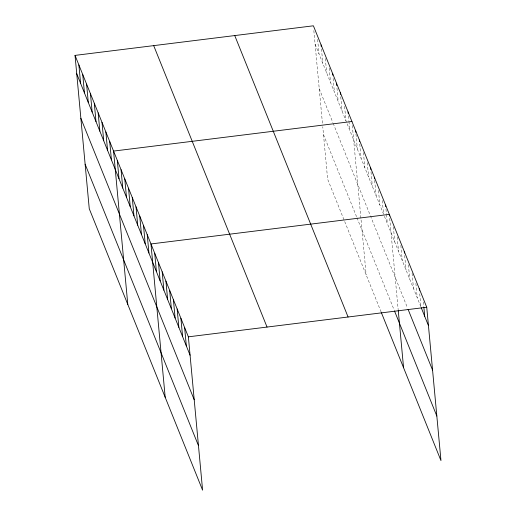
<?xml version="1.0" encoding="UTF-8"?>
<svg xmlns="http://www.w3.org/2000/svg" width="516" height="516" viewBox="0 0 516 516"><rect width="100%" height="100%" fill="white"/><g stroke="black" fill="none" stroke-linecap="round" stroke-linejoin="round"><path stroke-width="0.39" stroke-dasharray="2.58 1.94" d="M315.108 44.183L383.562 214.172L382.156 198.989M384.426 216.314L420.966 307.046L419.56 291.863M319.236 88.726L332.872 122.589M333.168 123.324L370.146 215.14M370.436 215.849L407.55 308.013M323.493 134.618L356.698 217.062M356.995 217.797L394.256 310.329M381.124 312.006L327.628 179.168L322.764 126.71M423.372 301.95L423.817 306.743M415.89 283.374L417.225 297.758M412.078 273.286L413.484 288.47M408.414 264.798L409.743 279.182M404.673 255.51L406.008 269.9M400.855 245.423L402.267 260.612M397.191 236.934L398.526 251.324M393.379 226.846L394.785 242.036M389.709 218.358L398.184 309.735M385.968 209.07L386.413 213.869M386.49 214.669L387.303 223.46M378.486 190.501L379.821 204.884M374.674 180.413L376.087 195.596M371.01 171.925L372.346 186.308M367.269 162.637L368.605 177.02M363.451 152.549L364.864 167.732M359.787 144.061L361.123 158.444M355.976 133.973L357.382 149.163M352.305 125.485L366.167 274.854M348.455 115.919L348.9 120.712M348.971 121.512L349.79 130.303M344.598 106.348L345.933 120.731M340.747 96.776L342.082 111.166M336.967 88.01L338.225 101.594M333.117 78.438L334.374 92.029M329.189 68.073L330.517 82.457M325.332 58.502L326.667 72.891M321.481 48.936L322.816 63.32M317.624 39.364L318.959 53.754M313.844 30.592L322.468 123.543"/><path stroke-width="0.77" d="M75.033 55.393L188.372 336.832L202.601 490.2L89.262 208.761L75.033 55.393L313.399 25.8L426.738 307.239L440.967 460.607L381.414 312.722M351.938 121.492L113.565 151.085L127.794 304.446M188.372 336.832L426.738 307.239M421.256 307.762L428.448 325.622M408.124 309.439L432.582 370.166M394.54 311.038L436.839 416.064M234.741 35.565L348.081 317.005M153.691 45.627L267.036 327.067M76.736 73.775L190.075 355.214M80.87 118.319L194.21 399.765M85.127 164.217L198.466 445.656M423.894 307.542L424.707 316.334M419.263 288.663L419.411 290.263M404.299 251.518L404.447 253.111M389.49 215.965L389.341 214.366L150.969 243.958L165.197 397.326M398.262 310.522L403.564 367.727M385.6 205.078L385.749 206.677M374.377 177.214L374.526 178.813M370.636 167.926L370.785 169.525M359.42 140.062L359.568 141.661M355.679 130.78L355.827 132.373M348.081 111.92L348.229 113.52M340.373 92.783L340.521 94.383M336.522 83.211L336.742 85.611M332.672 73.646L332.82 75.246M321.107 44.937L321.255 46.537M184.631 327.55L186.334 345.933M180.89 318.262L182.6 336.645M177.149 308.974L178.859 327.357M173.408 299.686L175.118 318.069M169.674 290.398L171.376 308.781M165.933 281.11L167.635 299.493M162.192 271.822L163.894 290.205M158.451 262.534L160.154 280.917M154.71 253.246L156.412 271.629M147.228 234.67L148.937 253.053M143.487 225.382L145.196 243.765M139.746 216.094L141.455 234.477M136.011 206.806L137.714 225.189M132.27 197.525L133.973 215.907M128.529 188.237L130.232 206.619M124.788 178.949L126.491 197.331M121.047 169.661L122.75 188.043M117.306 160.373L119.015 178.755M109.715 141.513L111.417 159.895M105.857 131.948L107.567 150.33M102.007 122.376L103.71 140.758M98.15 112.811L99.859 131.193M94.299 103.239L96.002 121.621M90.448 93.673L92.151 112.056M86.591 84.102L88.294 102.484M82.741 74.53L84.443 92.912M78.883 64.964L80.593 83.347"/></g></svg>
